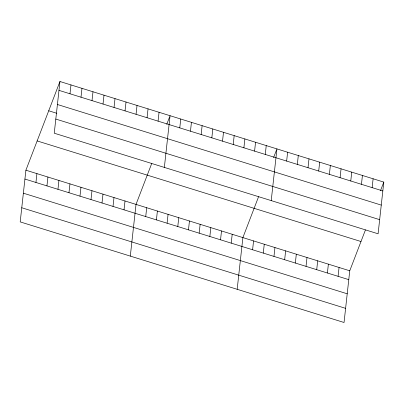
<?xml version="1.0" encoding="UTF-8"?>
<svg xmlns="http://www.w3.org/2000/svg" width="404" height="404" viewBox="0 0 404 404"><rect width="100%" height="100%" fill="white"/><g stroke="black" fill="none" stroke-linecap="round" stroke-linejoin="round"><path stroke-width="0.61" d="M59.954 81.507L54.247 133.209L378.094 233.8L383.8 182.098L59.954 81.507L25.906 170.2L20.2 221.902L344.046 322.493L349.753 270.791L365.443 229.927M35.941 182.472L36.921 173.619M46.95 185.891L47.93 177.038M57.964 189.309L58.939 180.462M69.988 93.778L70.968 84.931M68.973 192.728L69.953 183.881M80.997 97.202L81.977 88.35M79.982 196.152L80.962 187.299M92.011 100.621L92.986 91.769M90.996 199.571L91.971 190.718M103.02 104.04L104 95.187M102.005 202.99L102.985 194.142M114.029 107.459L115.009 98.611M113.019 206.409L113.994 197.561M125.043 110.883L126.018 102.03M124.028 209.833L125.003 200.98M136.052 114.302L137.032 105.449M130.305 256.101L136.017 204.399L151.702 163.534M147.061 117.721L148.041 108.868M145.723 216.569L146.703 207.722M158.075 121.139L159.05 112.292M156.414 219.892L157.388 211.04M164.352 167.413L170.064 115.711L166.756 124.321M167.099 223.21L168.074 214.357M179.77 127.881L180.75 119.028M177.785 226.528L178.765 217.68M190.461 131.199L191.435 122.351M188.471 229.851L189.451 220.998M201.147 134.522L202.121 125.669M199.162 233.169L200.137 224.316M211.832 137.84L212.812 128.987M209.848 236.486L210.822 227.639M222.518 141.158L223.498 132.31M220.534 239.809L221.508 230.957M233.204 144.481L234.184 135.628M231.219 243.127L232.199 234.275M243.895 147.798L244.869 138.946M237.178 289.294L242.885 237.597L258.57 196.728M254.581 151.116L255.555 142.269M252.596 249.768L253.571 240.915M265.266 154.439L266.246 145.586M263.282 253.086L264.256 244.233M271.225 200.606L276.932 148.904L273.624 157.515M273.968 256.404L274.947 247.556M286.643 161.075L287.618 152.227M284.653 259.727L285.633 250.874M297.329 164.398L298.304 155.545M295.339 263.044L296.319 254.192M308.015 167.716L308.989 158.863M306.03 266.362L307.005 257.515M318.7 171.033L319.68 162.186M316.716 269.685L317.69 260.832M329.386 174.351L330.366 165.504M327.402 273.003L328.381 264.15M340.077 177.674L341.052 168.822M338.087 276.321L339.067 267.473M350.763 180.992L351.738 172.139M361.449 184.31L362.428 175.462M372.135 187.633L373.114 178.78M380.497 190.708L383.8 182.098M58.979 90.36L382.825 190.951M57.419 104.5L381.26 205.091M48.717 110.777L56.833 113.297M55.808 119.069L379.654 219.66M37.143 140.93L360.989 241.521M25.906 170.2L349.753 270.791M24.932 179.053L348.778 279.644M23.371 193.193L347.213 293.784M21.76 207.757L345.607 308.348"/></g></svg>
